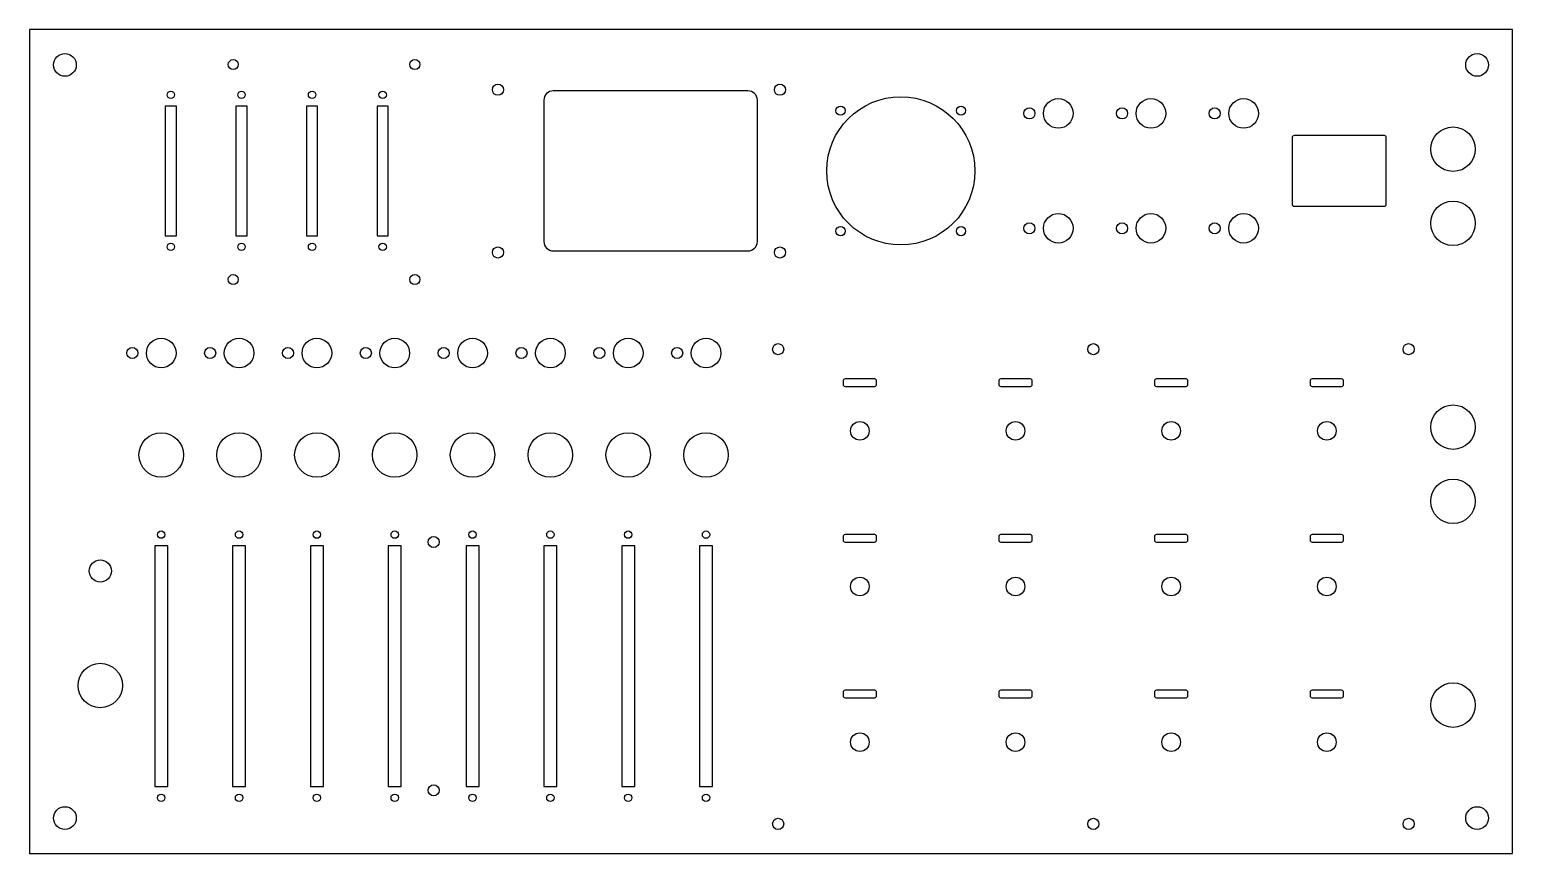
# Model space of a CAD drawing. Header units: millimetres. Extents: x 20 to 420, y 17 to 239.
import ezdxf

# ---------------------------------------------------------------- set-up
doc = ezdxf.new("R2010")
doc.units = ezdxf.units.MM

msp = doc.modelspace()

# ---------------------------------------------------------------- linework, layer by layer
at = {"color": 7, "linetype": 'Continuous', "lineweight": 25}
for p, q in [((420.39, 238.91), (20.34, 238.91)), ((20.34, 238.91), (20.34, 16.66)), ((420.39, 16.66), (420.39, 238.91)), ((214.14, 222.41), (161.62, 222.41)), ((59.94, 218.31), (56.94, 218.31)), ((56.94, 218.31), (56.94, 183.31)), ((59.94, 183.31), (59.94, 218.31)), ((78.99, 218.31), (75.99, 218.31)), ((75.99, 218.31), (75.99, 183.31)), ((78.99, 183.31), (78.99, 218.31)), ((95.04, 218.31), (95.04, 183.31)), ((98.04, 218.31), (95.04, 218.31)), ((98.04, 183.31), (98.04, 218.31)), ((114.09, 218.31), (114.09, 183.31)), ((117.09, 218.31), (114.09, 218.31)), ((117.09, 183.31), (117.09, 218.31)), ((159.08, 219.87), (159.08, 181.75)), ((216.68, 181.75), (216.68, 219.87)), ((360.98, 209.84), (360.98, 191.79)), ((385.88, 210.34), (361.48, 210.34)), ((386.38, 191.79), (386.38, 209.84)), ((361.48, 191.29), (385.88, 191.29)), ((56.94, 183.31), (59.94, 183.31)), ((75.99, 183.31), (78.99, 183.31)), ((95.04, 183.31), (98.04, 183.31)), ((114.09, 183.31), (117.09, 183.31)), ((161.62, 179.21), (214.14, 179.21)), ((239.84, 144.16), (239.84, 143.16)), ((248.34, 144.66), (240.34, 144.66)), ((248.84, 143.16), (248.84, 144.16)), ((281.84, 144.16), (281.84, 143.16)), ((290.34, 144.66), (282.34, 144.66)), ((290.84, 143.16), (290.84, 144.16)), ((323.84, 144.16), (323.84, 143.16)), ((332.34, 144.66), (324.34, 144.66)), ((332.84, 143.16), (332.84, 144.16)), ((365.84, 144.16), (365.84, 143.16)), ((374.34, 144.66), (366.34, 144.66)), ((374.84, 143.16), (374.84, 144.16)), ((240.34, 142.66), (248.34, 142.66)), ((282.34, 142.66), (290.34, 142.66)), ((324.34, 142.66), (332.34, 142.66)), ((366.34, 142.66), (374.34, 142.66)), ((239.84, 102.16), (239.84, 101.16)), ((248.34, 102.66), (240.34, 102.66)), ((240.34, 100.66), (248.34, 100.66)), ((248.84, 101.16), (248.84, 102.16)), ((281.84, 102.16), (281.84, 101.16)), ((290.34, 102.66), (282.34, 102.66)), ((282.34, 100.66), (290.34, 100.66)), ((290.84, 101.16), (290.84, 102.16)), ((323.84, 102.16), (323.84, 101.16)), ((332.34, 102.66), (324.34, 102.66)), ((324.34, 100.66), (332.34, 100.66)), ((332.84, 101.16), (332.84, 102.16)), ((365.84, 102.16), (365.84, 101.16)), ((374.34, 102.66), (366.34, 102.66)), ((366.34, 100.66), (374.34, 100.66)), ((374.84, 101.16), (374.84, 102.16)), ((54.09, 99.66), (54.09, 34.66)), ((57.59, 99.66), (54.09, 99.66)), ((57.59, 34.66), (57.59, 99.66)), ((75.09, 99.66), (75.09, 34.66)), ((78.59, 99.66), (75.09, 99.66)), ((78.59, 34.66), (78.59, 99.66)), ((96.09, 99.66), (96.09, 34.66)), ((99.59, 99.66), (96.09, 99.66)), ((99.59, 34.66), (99.59, 99.66)), ((117.09, 99.66), (117.09, 34.66)), ((120.59, 99.66), (117.09, 99.66)), ((120.59, 34.66), (120.59, 99.66)), ((138.09, 99.66), (138.09, 34.66)), ((141.59, 99.66), (138.09, 99.66)), ((141.59, 34.66), (141.59, 99.66)), ((159.09, 99.66), (159.09, 34.66)), ((162.59, 99.66), (159.09, 99.66)), ((162.59, 34.66), (162.59, 99.66)), ((183.59, 99.66), (180.09, 99.66)), ((180.09, 99.66), (180.09, 34.66)), ((183.59, 34.66), (183.59, 99.66)), ((204.59, 99.66), (201.09, 99.66)), ((201.09, 99.66), (201.09, 34.66)), ((204.59, 34.66), (204.59, 99.66)), ((239.84, 60.16), (239.84, 59.16)), ((248.34, 60.66), (240.34, 60.66)), ((248.84, 59.16), (248.84, 60.16)), ((281.84, 60.16), (281.84, 59.16)), ((290.34, 60.66), (282.34, 60.66)), ((290.84, 59.16), (290.84, 60.16)), ((323.84, 60.16), (323.84, 59.16)), ((332.34, 60.66), (324.34, 60.66)), ((332.84, 59.16), (332.84, 60.16)), ((365.84, 60.16), (365.84, 59.16)), ((374.34, 60.66), (366.34, 60.66)), ((374.84, 59.16), (374.84, 60.16)), ((240.34, 58.66), (248.34, 58.66)), ((282.34, 58.66), (290.34, 58.66)), ((324.34, 58.66), (332.34, 58.66)), ((366.34, 58.66), (374.34, 58.66)), ((54.09, 34.66), (57.59, 34.66)), ((75.09, 34.66), (78.59, 34.66)), ((96.09, 34.66), (99.59, 34.66)), ((117.09, 34.66), (120.59, 34.66)), ((138.09, 34.66), (141.59, 34.66)), ((159.09, 34.66), (162.59, 34.66)), ((180.09, 34.66), (183.59, 34.66)), ((201.09, 34.66), (204.59, 34.66)), ((20.34, 16.66), (420.39, 16.66))]:
    msp.add_line(p, q, dxfattribs=at)
for centre, radius in [((29.87, 229.39), 3.05), ((410.87, 229.39), 3.05), ((75.27, 229.48), 1.35), ((124.27, 229.48), 1.35), ((146.68, 222.7), 1.5), ((222.77, 222.7), 1.5), ((58.44, 221.31), 1), ((77.49, 221.31), 1), ((96.54, 221.31), 1), ((115.59, 221.31), 1), ((255.39, 200.81), 20), ((297.89, 216.31), 4), ((322.89, 216.31), 4), ((347.89, 216.31), 4), ((239.14, 217.06), 1.25), ((271.64, 217.06), 1.25), ((290.09, 216.31), 1.5), ((315.09, 216.31), 1.5), ((340.09, 216.31), 1.5), ((404.39, 206.66), 6), ((404.39, 186.66), 6), ((297.89, 185.31), 4), ((322.89, 185.31), 4), ((347.89, 185.31), 4), ((239.14, 184.56), 1.25), ((271.64, 184.56), 1.25), ((290.09, 185.31), 1.5), ((315.09, 185.31), 1.5), ((340.09, 185.31), 1.5), ((58.44, 180.31), 1), ((77.49, 180.31), 1), ((96.54, 180.31), 1), ((115.59, 180.31), 1), ((146.68, 178.79), 1.5), ((222.77, 178.79), 1.5), ((75.27, 171.48), 1.35), ((124.27, 171.48), 1.35), ((48.04, 151.66), 1.5), ((55.84, 151.66), 4), ((69.04, 151.66), 1.5), ((76.84, 151.66), 4), ((90.04, 151.66), 1.5), ((97.84, 151.66), 4), ((111.04, 151.66), 1.5), ((118.84, 151.66), 4), ((132.04, 151.66), 1.5), ((139.84, 151.66), 4), ((153.04, 151.66), 1.5), ((160.84, 151.66), 4), ((174.04, 151.66), 1.5), ((181.84, 151.66), 4), ((195.04, 151.66), 1.5), ((202.84, 151.66), 4), ((222.29, 152.69), 1.5), ((307.34, 152.69), 1.5), ((392.39, 152.69), 1.5), ((404.39, 131.66), 6), ((244.34, 130.66), 2.5), ((286.34, 130.66), 2.5), ((328.34, 130.66), 2.5), ((370.34, 130.66), 2.5), ((55.84, 124.16), 6), ((76.84, 124.16), 6), ((97.84, 124.16), 6), ((118.84, 124.16), 6), ((139.84, 124.16), 6), ((160.84, 124.16), 6), ((181.84, 124.16), 6), ((202.84, 124.16), 6), ((404.39, 111.66), 6), ((55.84, 102.66), 1), ((76.84, 102.66), 1), ((97.84, 102.66), 1), ((118.84, 102.66), 1), ((129.34, 100.66), 1.5), ((139.84, 102.66), 1), ((160.84, 102.66), 1), ((181.84, 102.66), 1), ((202.84, 102.66), 1), ((39.39, 92.86), 3), ((244.34, 88.66), 2.5), ((286.34, 88.66), 2.5), ((328.34, 88.66), 2.5), ((370.34, 88.66), 2.5), ((39.39, 61.95), 6), ((404.39, 56.66), 6), ((244.34, 46.66), 2.5), ((286.34, 46.66), 2.5), ((328.34, 46.66), 2.5), ((370.34, 46.66), 2.5), ((55.84, 31.66), 1), ((76.84, 31.66), 1), ((97.84, 31.66), 1), ((118.84, 31.66), 1), ((129.34, 33.66), 1.5), ((139.84, 31.66), 1), ((160.84, 31.66), 1), ((181.84, 31.66), 1), ((202.84, 31.66), 1), ((29.87, 26.19), 3.05), ((410.87, 26.19), 3.05), ((222.29, 24.61), 1.5), ((307.34, 24.61), 1.5), ((392.39, 24.61), 1.5)]:
    msp.add_circle(centre, radius, dxfattribs=at)
for centre, radius, start, end in [((161.62, 219.87), 2.54, 90, 180), ((214.14, 219.87), 2.54, 360, 90), ((361.48, 209.84), 0.5, 90, 180), ((385.88, 209.84), 0.5, 0, 90), ((361.48, 191.79), 0.5, 180, 270), ((385.88, 191.79), 0.5, 270, 0), ((161.62, 181.75), 2.54, 180, 270), ((214.14, 181.75), 2.54, 270, 0), ((240.34, 144.16), 0.5, 90, 180), ((248.34, 144.16), 0.5, 0, 90), ((282.34, 144.16), 0.5, 90, 180), ((290.34, 144.16), 0.5, 0, 90), ((324.34, 144.16), 0.5, 90, 180), ((332.34, 144.16), 0.5, 0, 90), ((366.34, 144.16), 0.5, 90, 180), ((374.34, 144.16), 0.5, 0, 90), ((240.34, 143.16), 0.5, 180, 270), ((248.34, 143.16), 0.5, 270, 0), ((282.34, 143.16), 0.5, 180, 270), ((290.34, 143.16), 0.5, 270, 0), ((324.34, 143.16), 0.5, 180, 270), ((332.34, 143.16), 0.5, 270, 0), ((366.34, 143.16), 0.5, 180, 270), ((374.34, 143.16), 0.5, 270, 0), ((240.34, 102.16), 0.5, 90, 180), ((240.34, 101.16), 0.5, 180, 270), ((248.34, 102.16), 0.5, 0, 90), ((248.34, 101.16), 0.5, 270, 360), ((282.34, 102.16), 0.5, 90, 180), ((282.34, 101.16), 0.5, 180, 270), ((290.34, 102.16), 0.5, 0, 90), ((290.34, 101.16), 0.5, 270, 360), ((324.34, 102.16), 0.5, 90, 180), ((324.34, 101.16), 0.5, 180, 270), ((332.34, 102.16), 0.5, 0, 90), ((332.34, 101.16), 0.5, 270, 360), ((366.34, 102.16), 0.5, 90, 180), ((366.34, 101.16), 0.5, 180, 270), ((374.34, 102.16), 0.5, 0, 90), ((374.34, 101.16), 0.5, 270, 360), ((240.34, 60.16), 0.5, 90, 180), ((248.34, 60.16), 0.5, 0, 90), ((282.34, 60.16), 0.5, 90, 180), ((290.34, 60.16), 0.5, 0, 90), ((324.34, 60.16), 0.5, 90, 180), ((332.34, 60.16), 0.5, 0, 90), ((366.34, 60.16), 0.5, 90, 180), ((374.34, 60.16), 0.5, 0, 90), ((240.34, 59.16), 0.5, 180, 270), ((248.34, 59.16), 0.5, 270, 360), ((282.34, 59.16), 0.5, 180, 270), ((290.34, 59.16), 0.5, 270, 360), ((324.34, 59.16), 0.5, 180, 270), ((332.34, 59.16), 0.5, 270, 0), ((366.34, 59.16), 0.5, 180, 270), ((374.34, 59.16), 0.5, 270, 0)]:
    msp.add_arc(centre, radius, start, end, dxfattribs=at)

doc.saveas('drawing.dxf')
